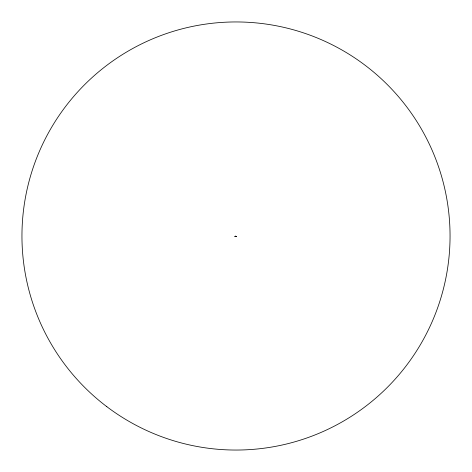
<?xml version="1.0" encoding="UTF-8"?>
<svg xmlns="http://www.w3.org/2000/svg" width="472" height="472" viewBox="0 0 472 472"><rect width="100%" height="100%" fill="white"/><g stroke="black" fill="none" stroke-linecap="round" stroke-linejoin="round"><path stroke-width="0.71" d="M236.065 236.389L235.658 236.578A2.744 2.744 0 0 1 235.239 236.596L236.136 236.46A4.401 4.354 -25 0 1 235.935 236.543L235.799 236.566A2.283 2.283 0 0 0 235.959 236.513L235.9 236.33A2.283 2.283 0 0 0 235.764 236.313L235.316 236.283A2.212 2.207 -8.9 0 1 235.599 236.271L236.201 236.437L235.734 236.584A1.357 1.351 8.4 0 1 235.528 236.608L235.457 236.608A4.154 4.148 9.2 0 1 235.168 236.596L236.201 236.437L235.091 236.543L236.183 236.431L235.298 236.325A2.944 2.944 0 0 1 235.599 236.271L236.177 236.448L235.127 236.555L236.142 236.425M235.546 236.437C234.366 236.319 236.059 236.271 235.617 236.33A2.655 2.655 0 0 0 235.274 236.277L235.799 236.313M235.233 236.389L235.811 236.413M235.911 236.519C235.481 236.454 235.481 236.372 235.38 236.372M235.457 236.307L235.174 236.496M235.599 236.56L235.239 236.596A2.938 2.938 0 0 0 235.599 236.608L235.304 236.555M235.516 236.584L235.139 236.566M235.198 236.437L235.664 236.354M235.345 236.319L235.363 236.313M106.831 406.681A214.052 214.052 0 0 0 448.4 262.526A214.052 214.052 0 0 0 152.769 38.792A214.052 214.052 0 0 0 106.831 406.681"/></g></svg>
